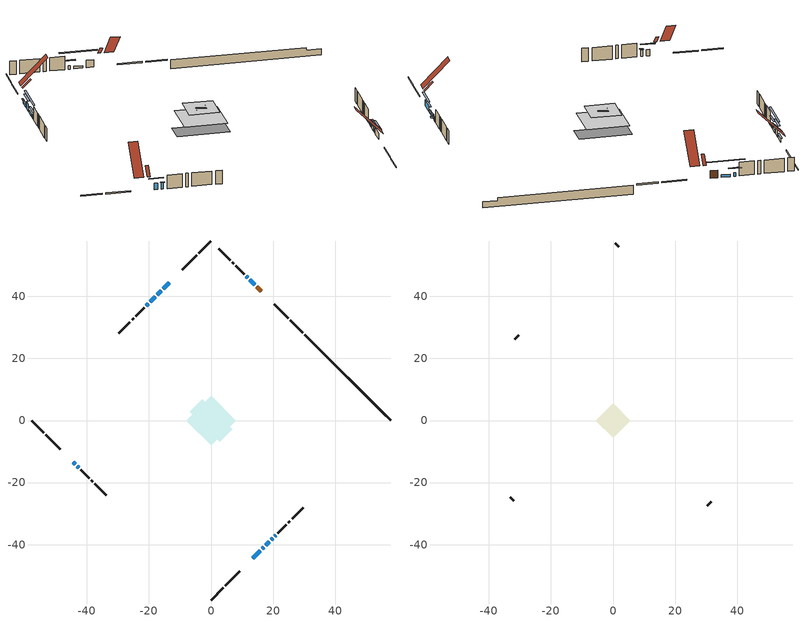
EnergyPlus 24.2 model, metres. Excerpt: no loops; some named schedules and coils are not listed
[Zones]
conditioned space
 floor adiabatic (AdiabaticFloorConstruction): -7.91,0 0,7.91 7.91,0 0,-7.91 z2.28
 floor foundation (Slab1 construction): -6.9,2.86 -2.86,6.9 6.9,-2.86 2.86,-6.9 z-1.3
 wall outside (RimJoist1 construction): 0,-57.84 3.98,-53.85 / -57.84,0 -53.85,-3.98 / 0,57.84 -3.98,53.85 / 29.59,28.24 25.61,32.23 z1.06:1.36
 wall outside (RimJoist2 construction): 4.64,-53.2 9.19,-48.64 / -53.2,-4.64 -48.64,-9.19 / -4.64,53.2 -9.19,48.64 / 24.95,32.89 20.4,37.44 z1.06:1.36
 wall outside (AdiabaticWallConstruction 1): 16.13,41.7 14.69,43.14 z1.06:3.09
 wall outside (AdiabaticWallConstruction): -13.46,44.38 -15.45,42.38 / 16.54,-41.3 16.94,-40.9 / 17.59,-40.24 18.81,-39.02 / 11.8,46.03 11.4,46.43 / -20.22,37.61 -20.89,36.95 z1.06:1.98; -16.11,41.73 -17.33,40.51 z1.06:3.07; 13.46,-44.38 15.88,-41.95 / -44.38,-13.46 -43.71,-14.12 / -43.06,-14.78 -42.66,-15.18 z1.06:2.79; 14.04,43.8 12.46,45.38 / -17.99,39.85 -19.57,38.27 z1.06:1.72; 19.47,-38.37 19.85,-37.99 z1.06:2.28; 20.5,-37.33 20.88,-36.95 z1.06:1.95
 wall outside (Wall1 construction): 21.54,-36.3 24.29,-33.55 / -42,-15.83 -39.25,-18.58 / -21.55,36.29 -24.3,33.54 / 10.75,47.09 8,49.84 z1.06:4.72
 wall outside (Wall2 construction): 24.95,-32.89 25.45,-32.39 / -38.59,-19.24 -38.1,-19.74 / -24.96,32.88 -25.45,32.38 / 7.34,50.5 6.84,50.99 z1.06:4.72
 wall outside (Wall3 construction): 26.1,-31.73 29.78,-28.05 / -37.44,-20.4 -33.76,-24.08 / -26.11,31.73 -29.79,28.05 / 6.18,51.65 2.5,55.33 z1.06:4.72
 wall foundation (FoundationWall1 construction): 30.25,27.59,-1.3 30.25,27.59,1.06 55.08,2.76,1.06 55.08,2.76,0.3 57.84,0,0.3 57.84,0,-1.3
 window (WindowConstruction): -13.46,44.38 -15.45,42.38 z1.06:1.97
 window (WindowConstruction 4): -16.11,41.73 -17.33,40.51 z1.06:3.07
 window (WindowConstruction 5): 13.46,-44.38 15.88,-41.95 z1.06:2.79
 window (WindowConstruction 6): 16.54,-41.29 16.94,-40.9 z1.06:1.97
 window (WindowConstruction 7): -44.38,-13.46 -43.71,-14.12 z1.06:2.79
 window (WindowConstruction 8): -43.06,-14.78 -42.66,-15.17 z1.06:2.79
 window (WindowConstruction 11): 14.04,43.8 12.46,45.38 z1.06:1.72
 window (WindowConstruction 12): -17.99,39.85 -19.57,38.27 z1.06:1.72
 window (WindowConstruction 1): 17.59,-40.24 18.81,-39.02 z1.06:1.97
 window (WindowConstruction 9): 19.47,-38.37 19.85,-37.99 z1.06:2.28
 window (WindowConstruction 10): 20.5,-37.33 20.88,-36.96 z1.06:1.95
 window (WindowConstruction 2): 11.8,46.04 11.41,46.43 z1.06:1.97
 window (WindowConstruction 3): -20.23,37.61 -20.89,36.95 z1.06:1.97
 door (Door): 16.13,41.7 14.69,43.14 z1.06:3.09
 ceiling adiabatic (AdiabaticFloorConstruction): 0,-7.91 7.91,0 0,7.91 -7.91,0 z2.28
 roof outside (Roof2 construction): 12.8,-45.03,4.72 11.25,-43.48,6.92 10.7,-44.03,6.92 12.25,-45.58,4.72; -45.03,-12.8,4.72 -43.48,-11.25,6.92 -44.03,-10.7,6.92 -45.58,-12.25,4.72; -12.8,45.03,4.72 -11.25,43.48,6.92 -10.7,44.03,6.92 -12.25,45.58,4.72; 16.79,41.05,4.72 15.23,39.49,6.92 15.78,38.94,6.92 17.34,40.5,4.72
attic - vented
 floor to conditioned space (Floor1 construction Reversed): -5.55,0 0,5.55 5.55,0 0,-5.55 z4.72
 floor to conditioned space (Floor2 construction Reversed): -1.93,0 0,1.93 1.93,0 0,-1.93 z4.72
 wall outside (Wall4 construction): 30.44,-27.4 31.63,-26.21 / -33.1,-24.73 -31.91,-25.92 / -30.45,27.39 -31.64,26.2 / 1.85,55.99 0.66,57.18 z1.06:4.72
 roof outside (Roof1 construction): 11.6,-46.24,4.72 6.65,-41.3,11.71 4.91,-43.04,11.71 9.85,-47.99,4.72; -46.24,-11.6,4.72 -41.3,-6.65,11.71 -43.04,-4.91,11.71 -47.99,-9.85,4.72; -11.6,46.24,4.72 -6.65,41.3,11.71 -4.91,43.04,11.71 -9.85,47.99,4.72; 17.99,39.84,4.72 13.05,34.9,11.71 14.8,33.15,11.71 19.74,38.09,4.72
shading: -15.59,42.24 -13.32,44.52 -13.61,44.81 -15.88,42.53 z2.18; -18.33,39.5 -15.1,42.73 -15.39,43.02 -18.63,39.79 z4.49; 16.89,-40.95 12.46,-45.38 12.75,-45.67 17.18,-41.24 z4.21; 17.94,-39.9 15.54,-42.3 15.83,-42.59 18.23,-40.19 z3.39; -42.71,-15.13 -45.38,-12.46 -45.67,-12.75 -43,-15.42 z4.21; -42.52,-15.32 -43.2,-14.64 -43.49,-14.93 -42.81,-15.61 z2.99; 9.73,48.11 16.77,41.07 17.06,41.36 10.02,48.4 z5.58; -22.3,35.54 -15.26,42.58 -15.55,42.87 -22.59,35.83 z5.58; 18.95,-38.88 17.45,-40.39 17.74,-40.68 19.25,-39.17 z2.18; 19.99,-37.85 19.33,-38.51 19.62,-38.8 20.28,-38.14 z2.48; 21.02,-36.81 20.36,-37.47 21.12,-38.23 21.78,-37.57 z2.15; 10.4,47.43 12.8,45.03 13.1,45.32 10.69,47.73 z3.39; -21.89,35.94 -19.22,38.61 -19.51,38.91 -22.18,36.23 z3.39
[Building]
Building 1: Terrain=Suburbs
[Site:Location]
Quebec Intl AP_QC: Latitude {deg}=46.8; Longitude {deg}=-71.38; Time Zone {hr}=-5; Elevation {m}=74; Keep Site Location Information=Yes
[Site:GroundTemperature:Shallow]
0.0108218, -2.24938, -2.43038, -1.3578, 2.94801, 7.23376, 10.9493, 13.303, 13.5029, 11.5886, 7.96783, 3.81355
[Site:WaterMainsTemperature]
Calculation Method=Schedule; Temperature Schedule=mains temperature schedule
[Material] Roughness=Rough; Thermal Absorptance=0.9
Name | Thickness {m} | Conductivity {W/m-K} | Density {kg/m3} | Specific Heat {J/kg-K} | Solar Absorptance | Visible Absorptance
asphalt or fiberglass shingles | 0.00635 | 0.162714 | 1121.4 | 1465.45 | 0.4 | 0.4
ceiling loosefill ins | 0.169333 | 0.0480833 | 16.02 | 1046.75 | 0.7 | 0.7
ceiling stud and cavity | 0.1397 | 0.0830756 | 65.682 | 1177.47 | 0.7 | 0.7
ceiling stud and cavity 1 | 0.1397 | 0.0911922 | 65.682 | 1177.47 | 0.7 | 0.7
concrete 4.0 in. | 0.1016 | 1.803125 | 2242.8 | 837.4 | 0.7 | 0.7
concrete 8.0 in. | 0.2032 | 1.803125 | 2242.8 | 837.4 | 0.7 | 0.7
door material | 0.04445 | 0.0451087 | 512.64 | 1214.23 | 0.7 | 0.7
exterior vertical ins | 0.0542606 | 0.029427 | 32.04 | 1214.23 | 0.7 | 0.7
floor covering | 0.0127 | 0.0433444 | 54.468 | 1339.84 | 0.6 | 0.6
floor rigid ins; wall rigid ins 1 | 0.512978 | 0.029427 | 32.04 | 1214.23 | 0.7 | 0.7
floor stud and cavity | 0.1397 | 1.75129 | 37.0049 | 1207.88 | 0.7 | 0.7
furniture material conditioned space 1 | 0.1524 | 0.115458 | 640.8 | 1214.23 | 0.6 | 0.6
gypsum board | 0.0127 | 0.160291 | 801 | 837.4 | 0.6 | 0.6
gypsum board 1 | 0.0127 | 0.160291 | 801 | 837.4 | 0.7 | 0.7
osb sheathing 0.5 in. | 0.0127 | 0.115458 | 512.64 | 1214.23 | 0.7 | 0.7
osb sheathing 0.75 in. | 0.01905 | 0.115458 | 512.64 | 1214.23 | 0.7 | 0.7
osb sheathing 2.0 in. | 0.0508 | 0.115458 | 512.64 | 1214.23 | 0.7 | 0.7
rim joist rigid ins; wall rigid ins | 0.051816 | 0.029427 | 32.04 | 1214.23 | 0.7 | 0.7
rim joist stud and cavity | 0.0508 | 0.0346513 | 125.044 | 1163.47 | 0.6 | 0.6
rim joist stud and cavity 1 | 0.0508 | 0.0348186 | 125.044 | 1163.47 | 0.6 | 0.6
roof rigid ins | 0.103632 | 0.029427 | 32.04 | 1214.23 | 0.7 | 0.7
roof stud and cavity | 0.2032 | 0.540676 | 78.34581 | 1123.46 | 0.7 | 0.7
wall stud and cavity | 0.1397 | 0.160606 | 139.0536 | 1170.24 | 0.7 | 0.7
wall stud and cavity 1 | 0.1397 | 0.194937 | 139.0536 | 1170.24 | 0.7 | 0.7
wall stud and cavity 2 | 0.1397 | 0.162248 | 139.0536 | 1170.24 | 0.7 | 0.7
wall stud and cavity 3 | 0.0889 | 6.1454 | 50.32683 | 1063.81 | 0.6 | 0.6
wall stud and cavity 4 | 0.0889 | 0.380278 | 52.3479 | 1209.89 | 0.7 | 0.7
wall stud and cavity 5 | 0.0889 | 0.391764 | 83.0341 | 1211.67 | 0.7 | 0.7
wood siding | 0.0254 | 0.102417 | 544.68 | 1172.36 | 0.4 | 0.4
wood siding 1 | 0.00254 | 0.102417 | 544.68 | 1172.36 | 0.4 | 0.4
wood siding 2; wood siding 3; wood siding 4 | 0.0254 | 0.102417 | 544.68 | 1172.36 | 0.7 | 0.7
[WindowMaterial:SimpleGlazingSystem]
Name | U-Factor {W/m2-K} | Solar Heat Gain Coefficient
WindowMaterial | 2.248488 | 0.37
WindowMaterial 1 | 2.26779 | 0.36
WindowMaterial 2 | 2.39782 | 0.33
WindowMaterial 3 | 2.20136 | 0.39
WindowMaterial 4 | 2.09575 | 0.41
WindowMaterial 5 | 2.14231 | 0.4
WindowMaterial 6 | 2.31776 | 0.35
WindowMaterial 7 | 6.73808 | 0.74
WindowMaterial 8 | 6.78351 | 0.73
WindowMaterial 9 | 2.41542 | 0.33
[Construction]
AdiabaticFloorConstruction: floor stud and cavity, floor rigid ins, osb sheathing 0.75 in., floor covering
AdiabaticWallConstruction: wood siding 3, wall rigid ins 1, wall stud and cavity 4, gypsum board
AdiabaticWallConstruction 1: wood siding 4, wall rigid ins 1, wall stud and cavity 4, gypsum board
Door: door material
Floor1 construction Reversed: gypsum board, ceiling stud and cavity, ceiling loosefill ins
Floor2 construction Reversed: gypsum board, ceiling stud and cavity 1, ceiling loosefill ins
FoundationWall1 construction: concrete 8.0 in., gypsum board 1
furniture construction conditioned space 1: furniture material conditioned space 1
PartitionWallConstruction: gypsum board, wall stud and cavity 5, gypsum board
RimJoist1 construction: wood siding 2, rim joist rigid ins, osb sheathing 2.0 in., rim joist stud and cavity
RimJoist2 construction: wood siding 2, rim joist rigid ins, osb sheathing 2.0 in., rim joist stud and cavity 1
Roof1 construction: asphalt or fiberglass shingles
Roof2 construction: asphalt or fiberglass shingles, roof rigid ins, osb sheathing 0.75 in., roof stud and cavity, gypsum board
Slab1 construction: concrete 4.0 in.
Wall1 construction: wood siding, wall rigid ins, osb sheathing 0.5 in., wall stud and cavity, gypsum board
Wall2 construction: wood siding, wall rigid ins, osb sheathing 0.5 in., wall stud and cavity 1, gypsum board
Wall3 construction: wood siding, wall rigid ins, osb sheathing 0.5 in., wall stud and cavity 2, gypsum board
Wall4 construction: wood siding 1, wall stud and cavity 3
WindowConstruction; WindowConstruction 3: WindowMaterial
WindowConstruction 1: WindowMaterial 1
WindowConstruction 10: WindowMaterial 8
WindowConstruction 11; WindowConstruction 12: WindowMaterial 9
WindowConstruction 2; WindowConstruction 6: WindowMaterial 2
WindowConstruction 4: WindowMaterial 3
WindowConstruction 5: WindowMaterial 4
WindowConstruction 7: WindowMaterial 5
WindowConstruction 8: WindowMaterial 6
WindowConstruction 9: WindowMaterial 7
[Zone] Multiplier=1; Part of Total Floor Area=Yes
Name | Volume {m3}
attic - vented | 67.7235
conditioned space | 506.2
[Space]
Name | Zone | Volume {m3}
attic - vented 1 | attic - vented | 67.7235
conditioned space 1 | conditioned space | 506.2
[ZoneInfiltration:EffectiveLeakageArea]
infil attic - vented 1: Zone or Space=attic - vented 1; Schedule=Always On Discrete; Effective Air Leakage Area {cm2}=2552.12; Stack Coefficient=0.00074049; Wind Coefficient=1.83857e-05
[ZoneMixing]
whole house fan mix: Zone or Space=attic - vented; Schedule=Always On Continuous; Design Flow Rate Calculation Method=Flow/Zone; Design Flow Rate {m3/s}=0; Source Zone or Space=conditioned space
[SurfaceProperty:ExposedFoundationPerimeter]
Slab1: Exposed Perimeter Calculation Method=TotalExposedPerimeter; Total Exposed Perimeter {m}=39.015
[InternalMass] Zone or ZoneList=conditioned space; Space or SpaceList=conditioned space 1
Name | Construction | Surface Area {m2}
furniture mass conditioned space 1 | furniture construction conditioned space 1 | 81.5202
partition wall mass | PartitionWallConstruction | 203.8
[Lights]
interior lighting: Zone or ZoneList or Space or SpaceList=conditioned space 1; Schedule=interior lighting schedule; Design Level Calculation Method=LightingLevel; Lighting Level {W}=343.2; Return Air Fraction=0; Fraction Radiant=0.6; Fraction Visible=0.2; Fraction Replaceable=1
[People]
occupants: Zone or ZoneList or Space or SpaceList=conditioned space 1; Number of People Schedule=occupants schedule; Number of People Calculation Method=People; Number of People=3; Fraction Radiant=0.314171; Sensible Heat Fraction=0.56303; Activity Level Schedule=occupants activity schedule; Carbon Dioxide Generation Rate {m3/s-W}=0; Enable ASHRAE 55 Comfort Warnings=No; Mean Radiant Temperature Calculation Type=EnclosureAveraged
[ElectricEquipment] Zone or ZoneList or Space or SpaceList=conditioned space 1; Design Level Calculation Method=EquipmentLevel
Name | Schedule | Design Level {W} | Fraction Latent | Fraction Radiant | Fraction Lost
clothes dryer | clothes dryer schedule | 140.772 | 0.015 | 0.081 | 0.85
clothes washer | clothes washer schedule | 32.1985 | 0.03 | 0.162 | 0.7
cooking range | cooking range schedule | 215.147 | 0.08 | 0.432 | 0.2
dishwasher | dishwasher schedule | 66.8632 | 0.3 | 0.18 | 0.4
fridge | fridge schedule | 72.9452 | 0 | 0.6 | 0
mech vent bath fan 0 | mech vent bath fan 0 schedule | 50.2 | 0 | 0 | 1
mech vent house fan | mech vent house fan schedule | 19.9167 | 0 | 0 | 0.5
mech vent house fan cfis | mech vent house fan cfis schedule | 0 | 0 | 0 | 0
mech vent range fan 0 | mech vent range fan 0 schedule | 57 | 0 | 0 | 1
misc plug loads | misc plug loads schedule | 494.7 | 0.045 | 0.513 | 0.1
whole house fan | Always On Discrete | 0 | 0 | 0 | 1
[OtherEquipment] Zone or ZoneList or Space or SpaceList=conditioned space 1; Design Level Calculation Method=EquipmentLevel
Name | Fuel Type | Schedule | Design Level {W} | Fraction Latent | Fraction Radiant | Fraction Lost
clothes dryer 1 | Electricity | clothes dryer schedule | 0 | 0.015 | 0.081 | 0.85
cooking range 1 | Electricity | cooking range schedule | 0 | 0.08 | 0.432 | 0.2
general water use latent | None | general water use schedule | 62.594 | 1 | 0 | 0
general water use sensible | None | general water use schedule | -61.6891 | 0 | 0.6 | 0
mech vent house fan latent load | None | Always On Discrete | 0 | 1 | 0 | 0
mech vent house fan sensible load | None | Always On Discrete | 0 | 0 | 0 | 0
water heater energy adjustment1 | Electricity | Always On Discrete | 0.01 | 0 | 0 | 1
[ZoneInfiltration:DesignFlowRate] Zone or ZoneList or Space or SpaceList=conditioned space 1; Schedule=Always On Discrete; Design Flow Rate Calculation Method=Flow/Zone; Design Flow Rate {m3/s}=0
infil flow; natural vent flow; whole house fan flow
[ZoneControl:Thermostat]
conditioned space Thermostat: Zone or ZoneList=conditioned space; Control Type Schedule=conditioned space Thermostat Schedule; Control 1=conditioned space temperature setpoint; Temperature Difference Between Cutout And Setpoint {deltaC}=0
[ThermostatSetpoint:DualSetpoint]
conditioned space temperature setpoint: Heating Setpoint Temperature Schedule=heating setpoint; Cooling Setpoint Temperature Schedule=cooling setpoint
[AirLoopHVAC:UnitarySystem]
unit heater unitary system: Control Type=Load; Controlling Zone or Thermostat Location=conditioned space; Dehumidification Control Type=None; Availability Schedule=Always On Discrete; Supply Fan=unit heater supply fan; Fan Placement=BlowThrough; Supply Air Fan Operating Mode Schedule=unit heater auto fan schedule; Heating Coil=unit heater htg coil; DX Heating Coil Sizing Ratio=1; Use DOAS DX Cooling Coil=No; Minimum Supply Air Temperature {C}=2; Latent Load Control=SensibleOnlyLoadControl; Cooling Supply Air Flow Rate Method=None; Heating Supply Air Flow Rate Method=SupplyAirFlowRate; Heating Supply Air Flow Rate {m3/s}=0.00141584; No Load Supply Air Flow Rate Method=SupplyAirFlowRate; No Load Supply Air Flow Rate {m3/s}=0; No Load Supply Air Flow Rate Control Set To Low Speed=Yes; Maximum Supply Air Temperature {C}=48.8889; Maximum Outdoor Dry-Bulb Temperature for Supplemental Heater Operation {C}=21; Ancillary On-Cycle Electric Power {W}=0; Ancillary Off-Cycle Electric Power {W}=0
[Zone equipment]
conditioned space: electric baseboard, unit heater unitary system
[Foundation:Kiva]
Foundation Kiva 1: Initial Indoor Air Temperature {C}=18; Wall Height Above Grade {m}=1.06; Wall Depth Below Slab {m}=0.2032; Custom Block Material Name 1=exterior vertical ins; Custom Block Depth 1 {m}=2.36001; Custom Block X Position 1 {m}=0.2159; Custom Block Z Position 1 {m}=0
[Foundation:Kiva:Settings]
Soil Conductivity {W/m-K}=0.849921; Soil Density {kg/m3}=1842.3; Soil Specific Heat {J/kg-K}=418.7; Ground Solar Absorptivity=0.9; Ground Thermal Absorptivity=0.9; Ground Surface Roughness {m}=0.03; Far-Field Width {m}=40; Deep-Ground Boundary Condition=ZeroFlux; Deep-Ground Depth {m}=40; Minimum Cell Dimension {m}=0.2; Maximum Cell Growth Coefficient=3; Simulation Timestep=Timestep
[Exterior:Lights]
exterior lighting: Schedule=exterior lighting schedule; Design Level {W}=75.6
[EnergyManagementSystem:Sensor] Output:Variable or Output:Meter Index Key=conditioned space
Name | Output:Variable or Output:Meter
conditioned_space_clg_unmet_s | Zone Cooling Setpoint Not Met Time
conditioned_space_htg_unmet_s | Zone Heating Setpoint Not Met Time
fridge_tin_s; tin_s; tin_s_1 | Zone Mean Air Temperature
tout_s | Zone Outdoor Air Drybulb Temperature
win_s | Zone Air Humidity Ratio
[Schedule:Constant]
Name | Hourly Value
Always On Continuous; mech vent house fan schedule; mech vent house fan cfis schedule; Always On Discrete | 1
occupants activity schedule | 117.228
fridge schedule; unit heater auto fan schedule | 0
[Schedule:Week:Daily]
interior lighting schedule Week Rule - Jan1-Jan27: interior lighting schedule day, interior lighting schedule day, interior lighting schedule day, interior lighting schedule day, interior lighting schedule day, interior lighting schedule day, interior lighting schedule day, interior lighting schedule default day, interior lighting schedule default day, interior lighting schedule default day, interior lighting schedule default day, interior lighting schedule default day
interior lighting schedule Week Rule - Jan28-Feb3: interior lighting schedule day, interior lighting schedule day, interior lighting schedule day, interior lighting schedule day, interior lighting schedule day 1, interior lighting schedule day 1, interior lighting schedule day 1, interior lighting schedule default day, interior lighting schedule default day, interior lighting schedule default day, interior lighting schedule default day, interior lighting schedule default day
interior lighting schedule Week Rule - Feb4-Feb24: interior lighting schedule day 1, interior lighting schedule day 1, interior lighting schedule day 1, interior lighting schedule day 1, interior lighting schedule day 1, interior lighting schedule day 1, interior lighting schedule day 1, interior lighting schedule default day, interior lighting schedule default day, interior lighting schedule default day, interior lighting schedule default day, interior lighting schedule default day
interior lighting schedule Week Rule - Feb25-Mar3: interior lighting schedule day 1, interior lighting schedule day 1, interior lighting schedule day 1, interior lighting schedule day 1, interior lighting schedule day 2, interior lighting schedule day 2, interior lighting schedule day 2, interior lighting schedule default day, interior lighting schedule default day, interior lighting schedule default day, interior lighting schedule default day, interior lighting schedule default day
interior lighting schedule Week Rule - Mar4-Mar31: interior lighting schedule day 2, interior lighting schedule day 2, interior lighting schedule day 2, interior lighting schedule day 2, interior lighting schedule day 2, interior lighting schedule day 2, interior lighting schedule day 2, interior lighting schedule default day, interior lighting schedule default day, interior lighting schedule default day, interior lighting schedule default day, interior lighting schedule default day
interior lighting schedule Week Rule - Apr1-Apr28: interior lighting schedule day 3, interior lighting schedule day 3, interior lighting schedule day 3, interior lighting schedule day 3, interior lighting schedule day 3, interior lighting schedule day 3, interior lighting schedule day 3, interior lighting schedule default day, interior lighting schedule default day, interior lighting schedule default day, interior lighting schedule default day, interior lighting schedule default day
interior lighting schedule Week Rule - Apr29-May5: interior lighting schedule day 3, interior lighting schedule day 3, interior lighting schedule day 4, interior lighting schedule day 4, interior lighting schedule day 4, interior lighting schedule day 4, interior lighting schedule day 4, interior lighting schedule default day, interior lighting schedule default day, interior lighting schedule default day, interior lighting schedule default day, interior lighting schedule default day
interior lighting schedule Week Rule - May6-May26: interior lighting schedule day 4, interior lighting schedule day 4, interior lighting schedule day 4, interior lighting schedule day 4, interior lighting schedule day 4, interior lighting schedule day 4, interior lighting schedule day 4, interior lighting schedule default day, interior lighting schedule default day, interior lighting schedule default day, interior lighting schedule default day, interior lighting schedule default day
interior lighting schedule Week Rule - May27-Jun2: interior lighting schedule day 4, interior lighting schedule day 4, interior lighting schedule day 4, interior lighting schedule day 4, interior lighting schedule day 4, interior lighting schedule day 5, interior lighting schedule day 5, interior lighting schedule default day, interior lighting schedule default day, interior lighting schedule default day, interior lighting schedule default day, interior lighting schedule default day
interior lighting schedule Week Rule - Jun3-Jun30: interior lighting schedule day 5, interior lighting schedule day 5, interior lighting schedule day 5, interior lighting schedule day 5, interior lighting schedule day 5, interior lighting schedule day 5, interior lighting schedule day 5, interior lighting schedule default day, interior lighting schedule default day, interior lighting schedule default day, interior lighting schedule default day, interior lighting schedule default day
interior lighting schedule Week Rule - Jul1-Jul28: interior lighting schedule day 6, interior lighting schedule day 6, interior lighting schedule day 6, interior lighting schedule day 6, interior lighting schedule day 6, interior lighting schedule day 6, interior lighting schedule day 6, interior lighting schedule default day, interior lighting schedule default day, interior lighting schedule default day, interior lighting schedule default day, interior lighting schedule default day
interior lighting schedule Week Rule - Jul29-Aug4: interior lighting schedule day 6, interior lighting schedule day 6, interior lighting schedule day 6, interior lighting schedule day 7, interior lighting schedule day 7, interior lighting schedule day 7, interior lighting schedule day 7, interior lighting schedule default day, interior lighting schedule default day, interior lighting schedule default day, interior lighting schedule default day, interior lighting schedule default day
interior lighting schedule Week Rule - Aug5-Aug25: interior lighting schedule day 7, interior lighting schedule day 7, interior lighting schedule day 7, interior lighting schedule day 7, interior lighting schedule day 7, interior lighting schedule day 7, interior lighting schedule day 7, interior lighting schedule default day, interior lighting schedule default day, interior lighting schedule default day, interior lighting schedule default day, interior lighting schedule default day
interior lighting schedule Week Rule - Aug26-Sep1: interior lighting schedule day 7, interior lighting schedule day 7, interior lighting schedule day 7, interior lighting schedule day 7, interior lighting schedule day 7, interior lighting schedule day 7, interior lighting schedule day 8, interior lighting schedule default day, interior lighting schedule default day, interior lighting schedule default day, interior lighting schedule default day, interior lighting schedule default day
interior lighting schedule Week Rule - Sep2-Sep29: interior lighting schedule day 8, interior lighting schedule day 8, interior lighting schedule day 8, interior lighting schedule day 8, interior lighting schedule day 8, interior lighting schedule day 8, interior lighting schedule day 8, interior lighting schedule default day, interior lighting schedule default day, interior lighting schedule default day, interior lighting schedule default day, interior lighting schedule default day
interior lighting schedule Week Rule - Sep30-Oct6: interior lighting schedule day 8, interior lighting schedule day 9, interior lighting schedule day 9, interior lighting schedule day 9, interior lighting schedule day 9, interior lighting schedule day 9, interior lighting schedule day 9, interior lighting schedule default day, interior lighting schedule default day, interior lighting schedule default day, interior lighting schedule default day, interior lighting schedule default day
interior lighting schedule Week Rule - Oct7-Oct27: interior lighting schedule day 9, interior lighting schedule day 9, interior lighting schedule day 9, interior lighting schedule day 9, interior lighting schedule day 9, interior lighting schedule day 9, interior lighting schedule day 9, interior lighting schedule default day, interior lighting schedule default day, interior lighting schedule default day, interior lighting schedule default day, interior lighting schedule default day
interior lighting schedule Week Rule - Oct28-Nov3: interior lighting schedule day 9, interior lighting schedule day 9, interior lighting schedule day 9, interior lighting schedule day 9, interior lighting schedule day 10, interior lighting schedule day 10, interior lighting schedule day 10, interior lighting schedule default day, interior lighting schedule default day, interior lighting schedule default day, interior lighting schedule default day, interior lighting schedule default day
interior lighting schedule Week Rule - Nov4-Nov24: interior lighting schedule day 10, interior lighting schedule day 10, interior lighting schedule day 10, interior lighting schedule day 10, interior lighting schedule day 10, interior lighting schedule day 10, interior lighting schedule day 10, interior lighting schedule default day, interior lighting schedule default day, interior lighting schedule default day, interior lighting schedule default day, interior lighting schedule default day
interior lighting schedule Week Rule - Nov25-Dec1: interior lighting schedule day 10, interior lighting schedule day 10, interior lighting schedule day 10, interior lighting schedule day 10, interior lighting schedule day 10, interior lighting schedule day 10, interior lighting schedule day 11, interior lighting schedule default day, interior lighting schedule default day, interior lighting schedule default day, interior lighting schedule default day, interior lighting schedule default day
interior lighting schedule Week Rule - Dec2-Dec31: interior lighting schedule day 11, interior lighting schedule day 11, interior lighting schedule day 11, interior lighting schedule day 11, interior lighting schedule day 11, interior lighting schedule day 11, interior lighting schedule day 11, interior lighting schedule default day, interior lighting schedule default day, interior lighting schedule default day, interior lighting schedule default day, interior lighting schedule default day
occupants schedule Week Rule - Jan1-Dec31: occupants schedule day, occupants schedule day, occupants schedule day, occupants schedule day, occupants schedule day, occupants schedule day, occupants schedule day, occupants schedule default day, occupants schedule default day, occupants schedule default day, occupants schedule default day, occupants schedule default day
clothes dryer schedule Week Rule - Jan1-Dec31: clothes dryer schedule day, clothes dryer schedule day, clothes dryer schedule day, clothes dryer schedule day, clothes dryer schedule day, clothes dryer schedule day, clothes dryer schedule day, clothes dryer schedule default day, clothes dryer schedule default day, clothes dryer schedule default day, clothes dryer schedule default day, clothes dryer schedule default day
clothes washer schedule Week Rule - Jan1-Dec31: clothes washer schedule day, clothes washer schedule day, clothes washer schedule day, clothes washer schedule day, clothes washer schedule day, clothes washer schedule day, clothes washer schedule day, clothes washer schedule default day, clothes washer schedule default day, clothes washer schedule default day, clothes washer schedule default day, clothes washer schedule default day
cooking range schedule Week Rule - Jan1-Dec31: cooking range schedule day, cooking range schedule day, cooking range schedule day, cooking range schedule day, cooking range schedule day, cooking range schedule day, cooking range schedule day, cooking range schedule default day, cooking range schedule default day, cooking range schedule default day, cooking range schedule default day, cooking range schedule default day
dishwasher schedule Week Rule - Jan1-Dec31: dishwasher schedule day, dishwasher schedule day, dishwasher schedule day, dishwasher schedule day, dishwasher schedule day, dishwasher schedule day, dishwasher schedule day, dishwasher schedule default day, dishwasher schedule default day, dishwasher schedule default day, dishwasher schedule default day, dishwasher schedule default day
mech vent bath fan 0 schedule Week Rule - Jan1-Dec31: mech vent bath fan 0 schedule day, mech vent bath fan 0 schedule day, mech vent bath fan 0 schedule day, mech vent bath fan 0 schedule day, mech vent bath fan 0 schedule day, mech vent bath fan 0 schedule day, mech vent bath fan 0 schedule day, mech vent bath fan 0 schedule default day, mech vent bath fan 0 schedule default day, mech vent bath fan 0 schedule default day, mech vent bath fan 0 schedule default day, mech vent bath fan 0 schedule default day
mech vent range fan 0 schedule Week Rule - Jan1-Dec31: mech vent range fan 0 schedule day, mech vent range fan 0 schedule day, mech vent range fan 0 schedule day, mech vent range fan 0 schedule day, mech vent range fan 0 schedule day, mech vent range fan 0 schedule day, mech vent range fan 0 schedule day, mech vent range fan 0 schedule default day, mech vent range fan 0 schedule default day, mech vent range fan 0 schedule default day, mech vent range fan 0 schedule default day, mech vent range fan 0 schedule default day
misc plug loads schedule Week Rule - Jan1-Dec31: misc plug loads schedule day, misc plug loads schedule day, misc plug loads schedule day, misc plug loads schedule day, misc plug loads schedule day, misc plug loads schedule day, misc plug loads schedule day, misc plug loads schedule default day, misc plug loads schedule default day, misc plug loads schedule default day, misc plug loads schedule default day, misc plug loads schedule default day
general water use schedule Week Rule - Jan1-Dec31: general water use schedule day, general water use schedule day, general water use schedule day, general water use schedule day, general water use schedule day, general water use schedule day, general water use schedule day, general water use schedule default day, general water use schedule default day, general water use schedule default day, general water use schedule default day, general water use schedule default day
exterior lighting schedule Week Rule - Jan1-Jan27: exterior lighting schedule day, exterior lighting schedule day, exterior lighting schedule day, exterior lighting schedule day, exterior lighting schedule day, exterior lighting schedule day, exterior lighting schedule day, exterior lighting schedule default day, exterior lighting schedule default day, exterior lighting schedule default day, exterior lighting schedule default day, exterior lighting schedule default day
exterior lighting schedule Week Rule - Jan28-Feb3: exterior lighting schedule day, exterior lighting schedule day, exterior lighting schedule day, exterior lighting schedule day, exterior lighting schedule day 1, exterior lighting schedule day 1, exterior lighting schedule day 1, exterior lighting schedule default day, exterior lighting schedule default day, exterior lighting schedule default day, exterior lighting schedule default day, exterior lighting schedule default day
exterior lighting schedule Week Rule - Feb4-Feb24: exterior lighting schedule day 1, exterior lighting schedule day 1, exterior lighting schedule day 1, exterior lighting schedule day 1, exterior lighting schedule day 1, exterior lighting schedule day 1, exterior lighting schedule day 1, exterior lighting schedule default day, exterior lighting schedule default day, exterior lighting schedule default day, exterior lighting schedule default day, exterior lighting schedule default day
exterior lighting schedule Week Rule - Feb25-Mar3: exterior lighting schedule day 1, exterior lighting schedule day 1, exterior lighting schedule day 1, exterior lighting schedule day 1, exterior lighting schedule day 2, exterior lighting schedule day 2, exterior lighting schedule day 2, exterior lighting schedule default day, exterior lighting schedule default day, exterior lighting schedule default day, exterior lighting schedule default day, exterior lighting schedule default day
exterior lighting schedule Week Rule - Mar4-Mar31: exterior lighting schedule day 2, exterior lighting schedule day 2, exterior lighting schedule day 2, exterior lighting schedule day 2, exterior lighting schedule day 2, exterior lighting schedule day 2, exterior lighting schedule day 2, exterior lighting schedule default day, exterior lighting schedule default day, exterior lighting schedule default day, exterior lighting schedule default day, exterior lighting schedule default day
exterior lighting schedule Week Rule - Apr1-Apr28: exterior lighting schedule day 3, exterior lighting schedule day 3, exterior lighting schedule day 3, exterior lighting schedule day 3, exterior lighting schedule day 3, exterior lighting schedule day 3, exterior lighting schedule day 3, exterior lighting schedule default day, exterior lighting schedule default day, exterior lighting schedule default day, exterior lighting schedule default day, exterior lighting schedule default day
exterior lighting schedule Week Rule - Apr29-May5: exterior lighting schedule day 3, exterior lighting schedule day 3, exterior lighting schedule day 4, exterior lighting schedule day 4, exterior lighting schedule day 4, exterior lighting schedule day 4, exterior lighting schedule day 4, exterior lighting schedule default day, exterior lighting schedule default day, exterior lighting schedule default day, exterior lighting schedule default day, exterior lighting schedule default day
[Schedule:Year]
interior lighting schedule: interior lighting schedule Week Rule - Jan1-Jan27, 1, 1, 1, 27, interior lighting schedule Week Rule - Jan28-Feb3, 1, 28, 2, 3, interior lighting schedule Week Rule - Feb4-Feb24, 2, 4, 2, 24, interior lighting schedule Week Rule - Feb25-Mar3, 2, 25, 3, 3, interior lighting schedule Week Rule - Mar4-Mar31, 3, 4, 3, 31, interior lighting schedule Week Rule - Apr1-Apr28, 4, 1, 4, 28, interior lighting schedule Week Rule - Apr29-May5, 4, 29, 5, 5, interior lighting schedule Week Rule - May6-May26, 5, 6, 5, 26, interior lighting schedule Week Rule - May27-Jun2, 5, 27, 6, 2, interior lighting schedule Week Rule - Jun3-Jun30, 6, 3, 6, 30, interior lighting schedule Week Rule - Jul1-Jul28, 7, 1, 7, 28, interior lighting schedule Week Rule - Jul29-Aug4, 7, 29, 8, 4, interior lighting schedule Week Rule - Aug5-Aug25, 8, 5, 8, 25, interior lighting schedule Week Rule - Aug26-Sep1, 8, 26, 9, 1, interior lighting schedule Week Rule - Sep2-Sep29, 9, 2, 9, 29, interior lighting schedule Week Rule - Sep30-Oct6, 9, 30, 10, 6, interior lighting schedule Week Rule - Oct7-Oct27, 10, 7, 10, 27, interior lighting schedule Week Rule - Oct28-Nov3, 10, 28, 11, 3, interior lighting schedule Week Rule - Nov4-Nov24, 11, 4, 11, 24, interior lighting schedule Week Rule - Nov25-Dec1, 11, 25, 12, 1, interior lighting schedule Week Rule - Dec2-Dec31, 12, 2, 12, 31
occupants schedule: occupants schedule Week Rule - Jan1-Dec31, 1, 1, 12, 31
clothes dryer schedule: clothes dryer schedule Week Rule - Jan1-Dec31, 1, 1, 12, 31
clothes washer schedule: clothes washer schedule Week Rule - Jan1-Dec31, 1, 1, 12, 31
cooking range schedule: cooking range schedule Week Rule - Jan1-Dec31, 1, 1, 12, 31
dishwasher schedule: dishwasher schedule Week Rule - Jan1-Dec31, 1, 1, 12, 31
mech vent bath fan 0 schedule: mech vent bath fan 0 schedule Week Rule - Jan1-Dec31, 1, 1, 12, 31
mech vent range fan 0 schedule: mech vent range fan 0 schedule Week Rule - Jan1-Dec31, 1, 1, 12, 31
misc plug loads schedule: misc plug loads schedule Week Rule - Jan1-Dec31, 1, 1, 12, 31
general water use schedule: general water use schedule Week Rule - Jan1-Dec31, 1, 1, 12, 31
exterior lighting schedule: exterior lighting schedule Week Rule - Jan1-Jan27, 1, 1, 1, 27, exterior lighting schedule Week Rule - Jan28-Feb3, 1, 28, 2, 3, exterior lighting schedule Week Rule - Feb4-Feb24, 2, 4, 2, 24, exterior lighting schedule Week Rule - Feb25-Mar3, 2, 25, 3, 3, exterior lighting schedule Week Rule - Mar4-Mar31, 3, 4, 3, 31, exterior lighting schedule Week Rule - Apr1-Apr28, 4, 1, 4, 28, exterior lighting schedule Week Rule - Apr29-May5, 4, 29, 5, 5, exterior lighting schedule Week Rule - May6-May26, 5, 6, 5, 26, exterior lighting schedule Week Rule - May27-Jun2, 5, 27, 6, 2, exterior lighting schedule Week Rule - Jun3-Jun30, 6, 3, 6, 30, exterior lighting schedule Week Rule - Jul1-Jul28, 7, 1, 7, 28, exterior lighting schedule Week Rule - Jul29-Aug4, 7, 29, 8, 4, exterior lighting schedule Week Rule - Aug5-Aug25, 8, 5, 8, 25, exterior lighting schedule Week Rule - Aug26-Sep1, 8, 26, 9, 1, exterior lighting schedule Week Rule - Sep2-Sep29, 9, 2, 9, 29, exterior lighting schedule Week Rule - Sep30-Oct6, 9, 30, 10, 6, exterior lighting schedule Week Rule - Oct7-Oct27, 10, 7, 10, 27, exterior lighting schedule Week Rule - Oct28-Nov3, 10, 28, 11, 3, exterior lighting schedule Week Rule - Nov4-Nov24, 11, 4, 11, 24, exterior lighting schedule Week Rule - Nov25-Dec1, 11, 25, 12, 1, exterior lighting schedule Week Rule - Dec2-Dec31, 12, 2, 12, 31
[Schedule:Compact]
conditioned space Thermostat Schedule: Through: 12/31, For: AllDays, Until: 24:00, 4
mains temperature schedule: Through: 01/01, For: AllDays, Until: 24:00, 5.175, Through: 01/02, For: AllDays, Until: 24:00, 5.10167, Through: 01/03, For: AllDays, Until: 24:00, 5.02889, Through: 01/04, For: AllDays, Until: 24:00, 4.95778, Through: 01/05, For: AllDays, Until: 24:00, 4.88778, Through: 01/06, For: AllDays, Until: 24:00, 4.81833, Through: 01/07, For: AllDays, Until: 24:00, 4.75056, Through: 01/08, For: AllDays, Until: 24:00, 4.68389, Through: 01/09, For: AllDays, Until: 24:00, 4.61833, Through: 01/10, For: AllDays, Until: 24:00, 4.55389, Through: 01/11, For: AllDays, Until: 24:00, 4.49056, Through: 01/12, For: AllDays, Until: 24:00, 4.42889, Through: 01/13, For: AllDays, Until: 24:00, 4.36778, Through: 01/14, For: AllDays, Until: 24:00, 4.30889, Through: 01/15, For: AllDays, Until: 24:00, 4.25056, Through: 01/16, For: AllDays, Until: 24:00, 4.19389, Through: 01/17, For: AllDays, Until: 24:00, 4.13833, Through: 01/18, For: AllDays, Until: 24:00, 4.08444, Through: 01/19, For: AllDays, Until: 24:00, 4.03167, Through: 01/20, For: AllDays, Until: 24:00, 3.98056, Through: 01/21, For: AllDays, Until: 24:00, 3.93056, Through: 01/22, For: AllDays, Until: 24:00, 3.88222, Through: 01/23, For: AllDays, Until: 24:00, 3.835, Through: 01/24, For: AllDays, Until: 24:00, 3.78944, Through: 01/25, For: AllDays, Until: 24:00, 3.74556, Through: 01/26, For: AllDays, Until: 24:00, 3.70278, Through: 01/27, For: AllDays, Until: 24:00, 3.66167, Through: 01/28, For: AllDays, Until: 24:00, 3.62167, Through: 01/29, For: AllDays, Until: 24:00, 3.58389, Through: 01/30, For: AllDays, Until: 24:00, 3.54722, Through: 01/31, For: AllDays, Until: 24:00, 3.51167, Through: 02/01, For: AllDays, Until: 24:00, 3.47833, Through: 02/02, For: AllDays, Until: 24:00, 3.44611, Through: 02/03, For: AllDays, Until: 24:00, 3.41556, Through: 02/04, For: AllDays, Until: 24:00, 3.38667, Through: 02/05, For: AllDays, Until: 24:00, 3.35944, Through: 02/06, For: AllDays, Until: 24:00, 3.33389, Through: 02/07, For: AllDays, Until: 24:00, 3.30944, Through: 02/08, For: AllDays, Until: 24:00, 3.28667, Through: 02/09, For: AllDays, Until: 24:00, 3.26611, Through: 02/10, For: AllDays, Until: 24:00, 3.24667, Through: 02/11, For: AllDays, Until: 24:00, 3.22889, Through: 02/12, For: AllDays, Until: 24:00, 3.21278, Through: 02/13, For: AllDays, Until: 24:00, 3.19833, Through: 02/14, For: AllDays, Until: 24:00, 3.18556, Through: 02/15, For: AllDays, Until: 24:00, 3.17389, Through: 02/16, For: AllDays, Until: 24:00, 3.16444, Through: 02/17, For: AllDays, Until: 24:00, 3.15667, Through: 02/18, For: AllDays, Until: 24:00, 3.15056, Through: 02/19, For: AllDays, Until: 24:00, 3.14556, Through: 02/20, For: AllDays, Until: 24:00, 3.14278, Through: 02/21, For: AllDays, Until: 24:00, 3.14111, Through: 02/22, For: AllDays, Until: 24:00, 3.14167, Through: 02/23, For: AllDays, Until: 24:00, 3.14333, Through: 02/24, For: AllDays, Until: 24:00, 3.14722, Through: 02/25, For: AllDays, Until: 24:00, 3.15222, Through: 02/26, For: AllDays, Until: 24:00, 3.15944, Through: 02/27, For: AllDays, Until: 24:00, 3.16778, Through: 02/28, For: AllDays, Until: 24:00, 3.17778, Through: 03/01, For: AllDays, Until: 24:00, 3.18944, Through: 03/02, For: AllDays, Until: 24:00, 3.20333, Through: 03/03, For: AllDays, Until: 24:00, 3.21833, Through: 03/04, For: AllDays, Until: 24:00, 3.235, Through: 03/05, For: AllDays, Until: 24:00, 3.25333, Through: 03/06, For: AllDays, Until: 24:00, 3.27333, Through: 03/07, For: AllDays, Until: 24:00, 3.29444, Through: 03/08, For: AllDays, Until: 24:00, 3.31778, Through: 03/09, For: AllDays, Until: 24:00, 3.34222, Through: 03/10, For: AllDays, Until: 24:00, 3.36889, Through: 03/11, For: AllDays, Until: 24:00, 3.39667, Through: 03/12, For: AllDays, Until: 24:00, 3.42611, Through: 03/13, For: AllDays, Until: 24:00, 3.45722, Through: 03/14, For: AllDays, Until: 24:00, 3.49, Through: 03/15, For: AllDays, Until: 24:00, 3.52389, Through: 03/16, For: AllDays, Until: 24:00, 3.55944, Through: 03/17, For: AllDays, Until: 24:00, 3.59667, Through: 03/18, For: AllDays, Until: 24:00, 3.63556, Through: 03/19, For: AllDays, Until: 24:00, 3.67556, Through: 03/20, For: AllDays, Until: 24:00, 3.71722, Through: 03/21, For: AllDays, Until: 24:00, 3.76056, Through: 03/22, For: AllDays, Until: 24:00, 3.80556, Through: 03/23, For: AllDays, Until: 24:00, 3.85111, Through: 03/24, For: AllDays, Until: 24:00, 3.89889, Through: 03/25, For: AllDays, Until: 24:00, 3.94778, Through: 03/26, For: AllDays, Until: 24:00, 3.99833, Through: 03/27, For: AllDays, Until: 24:00, 4.05, Through: 03/28, For: AllDays, Until: 24:00, 4.10333, Through: 03/29, For: AllDays, Until: 24:00, 4.15778, Through: 03/30, For: AllDays, Until: 24:00, 4.21333, Through: 03/31, For: AllDays, Until: 24:00, 4.27056, Through: 04/01, For: AllDays, Until: 24:00, 4.32944, Through: 04/02, For: AllDays, Until: 24:00, 4.38889, Through: 04/03, For: AllDays, Until: 24:00, 4.45, Through: 04/04, For: AllDays, Until: 24:00, 4.51222, Through: 04/05, For: AllDays, Until: 24:00, 4.57611, Through: 04/06, For: AllDays, Until: 24:00, 4.64056, Through: 04/07, For: AllDays, Until: 24:00, 4.70667, Through: 04/08, For: AllDays, Until: 24:00, 4.77389, Through: 04/09, For: AllDays, Until: 24:00, 4.84222, Through: 04/10, For: AllDays, Until: 24:00, 4.91167, Through: 04/11, For: AllDays, Until: 24:00, 4.98278, Through: 04/12, For: AllDays, Until: 24:00, 5.05444, Through: 04/13, For: AllDays, Until: 24:00, 5.12722, Through: 04/14, For: AllDays, Until: 24:00, 5.20111, Through: 04/15, For: AllDays, Until: 24:00, 5.27611, Through: 04/16, For: AllDays, Until: 24:00, 5.35167, Through: 04/17, For: AllDays, Until: 24:00, 5.42889, Through: 04/18, For: AllDays, Until: 24:00, 5.50667, Through: 04/19, For: AllDays, Until: 24:00, 5.58556, Through: 04/20, For: AllDays, Until: 24:00, 5.665, Through: 04/21, For: AllDays, Until: 24:00, 5.74611, Through: 04/22, For: AllDays, Until: 24:00, 5.82722, Through: 04/23, For: AllDays, Until: 24:00, 5.91, Through: 04/24, For: AllDays, Until: 24:00, 5.99278, Through: 04/25, For: AllDays, Until: 24:00, 6.07722, Through: 04/26, For: AllDays, Until: 24:00, 6.16167, Through: 04/27, For: AllDays, Until: 24:00, 6.24722, Through: 04/28, For: AllDays, Until: 24:00, 6.33389, Through: 04/29, For: AllDays, Until: 24:00, 6.42056, Through: 04/30, For: AllDays, Until: 24:00, 6.50833, Through: 05/01, For: AllDays, Until: 24:00, 6.59667, Through: 05/02, For: AllDays, Until: 24:00, 6.68556, Through: 05/03, For: AllDays, Until: 24:00, 6.775, Through: 05/04, For: AllDays, Until: 24:00, 6.86556, Through: 05/05, For: AllDays, Until: 24:00, 6.95611, Through: 05/06, For: AllDays, Until: 24:00, 7.04722, Through: 05/07, For: AllDays, Until: 24:00, 7.13889, Through: 05/08, For: AllDays, Until: 24:00, 7.23111, Through: 05/09, For: AllDays, Until: 24:00, 7.32333, Through: 05/10, For: AllDays, Until: 24:00, 7.41667, Through: 05/11, For: AllDays, Until: 24:00, 7.51, Through: 05/12, For: AllDays, Until: 24:00, 7.60389, Through: 05/13, For: AllDays, Until: 24:00, 7.69778, Through: 05/14, For: AllDays, Until: 24:00, 7.79222, Through: 05/15, For: AllDays, Until: 24:00, 7.88667, Through: 05/16, For: AllDays, Until: 24:00, 7.98167, Through: 05/17, For: AllDays, Until: 24:00, 8.07667, Through: 05/18, For: AllDays, Until: 24:00, 8.17167, Through: 05/19, For: AllDays, Until: 24:00, 8.26722, Through: 05/20, For: AllDays, Until: 24:00, 8.36278, Through: 05/21, For: AllDays, Until: 24:00, 8.45833, Through: 05/22, For: AllDays, Until: 24:00, 8.55444, Through: 05/23, For: AllDays, Until: 24:00, 8.65, Through: 05/24, For: AllDays, Until: 24:00, 8.74611, Through: 05/25, For: AllDays, Until: 24:00, 8.84167, Through: 05/26, For: AllDays, Until: 24:00, 8.93722, Through: 05/27, For: AllDays, Until: 24:00, 9.03333, Through: 05/28, For: AllDays, Until: 24:00, 9.12889, Through: 05/29, For: AllDays, Until: 24:00, 9.22389, Through: 05/30, For: AllDays, Until: 24:00, 9.31944, Through: 05/31, For: AllDays, Until: 24:00, 9.41444, Through: 06/01, For: AllDays, Until: 24:00, 9.50944, Through: 06/02, For: AllDays, Until: 24:00, 9.60389, Through: 06/03, For: AllDays, Until: 24:00, 9.69833, Through: 06/04, For: AllDays, Until: 24:00, 9.79278, Through: 06/05, For: AllDays, Until: 24:00, 9.88667, Through: 06/06, For: AllDays, Until: 24:00, 9.98, Through: 06/07, For: AllDays, Until: 24:00, 10.0728, Through: 06/08, For: AllDays, Until: 24:00, 10.1656, Through: 06/09, For: AllDays, Until: 24:00, 10.2578, Through: 06/10, For: AllDays, Until: 24:00, 10.3494, Through: 06/11, For: AllDays, Until: 24:00, 10.4411, Through: 06/12, For: AllDays, Until: 24:00, 10.5317, Through: 06/13, For: AllDays, Until: 24:00, 10.6222, Through: 06/14, For: AllDays, Until: 24:00, 10.7117, Through: 06/15, For: AllDays, Until: 24:00, 10.8006, Through: 06/16, For: AllDays, Until: 24:00, 10.8889, Through: 06/17, For: AllDays, Until: 24:00, 10.9772, Through: 06/18, For: AllDays, Until: 24:00, 11.0639, Through: 06/19, For: AllDays, Until: 24:00, 11.1506, Through: 06/20, For: AllDays, Until: 24:00, 11.2361, Through: 06/21, For: AllDays, Until: 24:00, 11.3211, Through: 06/22, For: AllDays, Until: 24:00, 11.4056, Through: 06/23, For: AllDays, Until: 24:00, 11.4889, Through: 06/24, For: AllDays, Until: 24:00, 11.5711, Through: 06/25, For: AllDays, Until: 24:00, 11.6533, Through: 06/26, For: AllDays, Until: 24:00, 11.7339, Through: 06/27, For: AllDays, Until: 24:00, 11.8139, Through: 06/28, For: AllDays, Until: 24:00, 11.8928, Through: 06/29, For: AllDays, Until: 24:00, 11.9711, Through: 06/30, For: AllDays, Until: 24:00, 12.0483, Through: 07/01, For: AllDays, Until: 24:00, 12.1244, Through: 07/02, For: AllDays, Until: 24:00, 12.1994, Through: 07/03, For: AllDays, Until: 24:00, 12.2733, Through: 07/04, For: AllDays, Until: 24:00, 12.3467, Through: 07/05, For: AllDays, Until: 24:00, 12.4183, Through: 07/06, For: AllDays, Until: 24:00, 12.4894, Through: 07/07, For: AllDays, Until: 24:00, 12.5589, Through: 07/08, For: AllDays, Until: 24:00, 12.6278, Through: 07/09, For: AllDays, Until: 24:00, 12.695, Through: 07/10, For: AllDays, Until: 24:00, 12.7617, Through: 07/11, For: AllDays, Until: 24:00, 12.8267, Through: 07/12, For: AllDays, Until: 24:00, 12.8906, Through: 07/13, For: AllDays, Until: 24:00, 12.9528, Through: 07/14, For: AllDays, Until: 24:00, 13.0144, Through: 07/15, For: AllDays, Until: 24:00, 13.0744, Through: 07/16, For: AllDays, Until: 24:00, 13.1333, Through: 07/17, For: AllDays, Until: 24:00, 13.1906, Through: 07/18, For: AllDays, Until: 24:00, 13.2467, Through: 07/19, For: AllDays, Until: 24:00, 13.3017, Through: 07/20, For: AllDays, Until: 24:00, 13.355, Through: 07/21, For: AllDays, Until: 24:00, 13.4072, Through: 07/22, For: AllDays, Until: 24:00, 13.4578, Through: 07/23, For: AllDays, Until: 24:00, 13.5067, Through: 07/24, For: AllDays, Until: 24:00, 13.5544, Through: 07/25, For: AllDays, Until: 24:00, 13.6011, Through: 07/26, For: AllDays, Until: 24:00, 13.6461, Through: 07/27, For: AllDays, Until: 24:00, 13.6894, Through: 07/28, For: AllDays, Until: 24:00, 13.7317, Through: 07/29, For: AllDays, Until: 24:00, 13.7722, Through: 07/30, For: AllDays, Until: 24:00, 13.8111, Through: 07/31, For: AllDays, Until: 24:00, 13.8489, Through: 08/01, For: AllDays, Until: 24:00, 13.8844, Through: 08/02, For: AllDays, Until: 24:00, 13.9189, Through: 08/03, For: AllDays, Until: 24:00, 13.9522, Through: 08/04, For: AllDays, Until: 24:00, 13.9833, Through: 08/05, For: AllDays, Until: 24:00, 14.0133, Through: 08/06, For: AllDays, Until: 24:00, 14.0411, Through: 08/07, For: AllDays, Until: 24:00, 14.0678, Through: 08/08, For: AllDays, Until: 24:00, 14.0933, Through: 08/09, For: AllDays, Until: 24:00, 14.1167, Through: 08/10, For: AllDays, Until: 24:00, 14.1383, Through: 08/11, For: AllDays, Until: 24:00, 14.1589, Through: 08/12, For: AllDays, Until: 24:00, 14.1772, Through: 08/13, For: AllDays, Until: 24:00, 14.1944, Through: 08/14, For: AllDays, Until: 24:00, 14.21, Through: 08/15, For: AllDays, Until: 24:00, 14.2233, Through: 08/16, For: AllDays, Until: 24:00, 14.2356, Through: 08/17, For: AllDays, Until: 24:00, 14.2461, Through: 08/18, For: AllDays, Until: 24:00, 14.255, Through: 08/19, For: AllDays, Until: 24:00, 14.2622, Through: 08/20, For: AllDays, Until: 24:00, 14.2678, Through: 08/21, For: AllDays, Until: 24:00, 14.2717, Through: 08/22, For: AllDays, Until: 24:00, 14.2739, Through: 08/23, For: AllDays, Until: 24:00, 14.2744, Through: 08/24, For: AllDays, Until: 24:00, 14.2733, Through: 08/25, For: AllDays, Until: 24:00, 14.2711, Through: 08/26, For: AllDays, Until: 24:00, 14.2667, Through: 08/27, For: AllDays, Until: 24:00, 14.2606, Through: 08/28, For: AllDays, Until: 24:00, 14.2528, Through: 08/29, For: AllDays, Until: 24:00, 14.2439, Through: 08/30, For: AllDays, Until: 24:00, 14.2328, Through: 08/31, For: AllDays, Until: 24:00, 14.2206, Through: 09/01, For: AllDays, Until: 24:00, 14.2061, Through: 09/02, For: AllDays, Until: 24:00, 14.1906, Through: 09/03, For: AllDays, Until: 24:00, 14.1728, Through: 09/04, For: AllDays, Until: 24:00, 14.1539, Through: 09/05, For: AllDays, Until: 24:00, 14.1333, Through: 09/06, For: AllDays, Until: 24:00, 14.1111, Through: 09/07, For: AllDays, Until: 24:00, 14.0872, Through: 09/08, For: AllDays, Until: 24:00, 14.0617, Through: 09/09, For: AllDays, Until: 24:00, 14.035, Through: 09/10, For: AllDays, Until: 24:00, 14.0061, Through: 09/11, For: AllDays, Until: 24:00, 13.9761, Through: 09/12, For: AllDays, Until: 24:00, 13.9444, Through: 09/13, For: AllDays, Until: 24:00, 13.9111, Through: 09/14, For: AllDays, Until: 24:00, 13.8761, Through: 09/15, For: AllDays, Until: 24:00, 13.84, Through: 09/16, For: AllDays, Until: 24:00, 13.8022, Through: 09/17, For: AllDays, Until: 24:00, 13.7628, Through: 09/18, For: AllDays, Until: 24:00, 13.7217, Through: 09/19, For: AllDays, Until: 24:00, 13.6794, Through: 09/20, For: AllDays, Until: 24:00, 13.6356, Through: 09/21, For: AllDays, Until: 24:00, 13.59, Through: 09/22, For: AllDays, Until: 24:00, 13.5433, Through: 09/23, For: AllDays, Until: 24:00, 13.4956, Through: 09/24, For: AllDays, Until: 24:00, 13.4456, Through: 09/25, For: AllDays, Until: 24:00, 13.395, Through: 09/26, For: AllDays, Until: 24:00, 13.3422, Through: 09/27, For: AllDays, Until: 24:00, 13.2883, Through: 09/28, For: AllDays, Until: 24:00, 13.2333, Through: 09/29, For: AllDays, Until: 24:00, 13.1772, Through: 09/30, For: AllDays, Until: 24:00, 13.1194, Through: 10/01, For: AllDays, Until: 24:00, 13.06, Through: 10/02, For: AllDays, Until: 24:00, 13, Through: 10/03, For: AllDays, Until: 24:00, 12.9383, Through: 10/04, For: AllDays, Until: 24:00, 12.8756, Through: 10/05, For: AllDays, Until: 24:00, 12.8111, Through: 10/06, For: AllDays, Until: 24:00, 12.7456, Through: 10/07, For: AllDays, Until: 24:00, 12.6794, Through: 10/08, For: AllDays, Until: 24:00, 12.6117, Through: 10/09, For: AllDays, Until: 24:00, 12.5428, Through: 10/10, For: AllDays, Until: 24:00, 12.4728, Through: 10/11, For: AllDays, Until: 24:00, 12.4017, Through: 10/12, For: AllDays, Until: 24:00, 12.3294, Through: 10/13, For: AllDays, Until: 24:00, 12.2561, Through: 10/14, For: AllDays, Until: 24:00, 12.1817, Through: 10/15, For: AllDays, Until: 24:00, 12.1061, Through: 10/16, For: AllDays, Until: 24:00, 12.03, Through: 10/17, For: AllDays, Until: 24:00, 11.9528, Through: 10/18, For: AllDays, Until: 24:00, 11.8744, Through: 10/19, For: AllDays, Until: 24:00, 11.795, Through: 10/20, For: AllDays, Until: 24:00, 11.715, Through: 10/21, For: AllDays, Until: 24:00, 11.6339, Through: 10/22, For: AllDays, Until: 24:00, 11.5517, Through: 10/23, For: AllDays, Until: 24:00, 11.4689, Through: 10/24, For: AllDays, Until: 24:00, 11.3856, Through: 10/25, For: AllDays, Until: 24:00, 11.3011, Through: 10/26, For: AllDays, Until: 24:00, 11.2161, Through: 10/27, For: AllDays, Until: 24:00, 11.13, Through: 10/28, For: AllDays, Until: 24:00, 11.0433, Through: 10/29, For: AllDays, Until: 24:00, 10.9561, Through: 10/30, For: AllDays, Until: 24:00, 10.8683, Through: 10/31, For: AllDays, Until: 24:00, 10.7794, Through: 11/01, For: AllDays, Until: 24:00, 10.6906, Through: 11/02, For: AllDays, Until: 24:00, 10.6006, Through: 11/03, For: AllDays, Until: 24:00, 10.51, Through: 11/04, For: AllDays, Until: 24:00, 10.4194, Through: 11/05, For: AllDays, Until: 24:00, 10.3278, Through: 11/06, For: AllDays, Until: 24:00, 10.2361, Through: 11/07, For: AllDays, Until: 24:00, 10.1439, Through: 11/08, For: AllDays, Until: 24:00, 10.0511, Through: 11/09, For: AllDays, Until: 24:00, 9.95778, Through: 11/10, For: AllDays, Until: 24:00, 9.86444, Through: 11/11, For: AllDays, Until: 24:00, 9.77056, Through: 11/12, For: AllDays, Until: 24:00, 9.67611, Through: 11/13, For: AllDays, Until: 24:00, 9.58167, Through: 11/14, For: AllDays, Until: 24:00, 9.48722, Through: 11/15, For: AllDays, Until: 24:00, 9.39222, Through: 11/16, For: AllDays, Until: 24:00, 9.29667, Through: 11/17, For: AllDays, Until: 24:00, 9.20167, Through: 11/18, For: AllDays, Until: 24:00, 9.10611, Through: 11/19, For: AllDays, Until: 24:00, 9.01056, Through: 11/20, For: AllDays, Until: 24:00, 8.915, Through: 11/21, For: AllDays, Until: 24:00, 8.81889, Through: 11/22, For: AllDays, Until: 24:00, 8.72333, Through: 11/23, For: AllDays, Until: 24:00, 8.62722, Through: 11/24, For: AllDays, Until: 24:00, 8.53167, Through: 11/25, For: AllDays, Until: 24:00, 8.43611, Through: 11/26, For: AllDays, Until: 24:00, 8.34, Through: 11/27, For: AllDays, Until: 24:00, 8.245, Through: 11/28, For: AllDays, Until: 24:00, 8.14944, Through: 11/29, For: AllDays, Until: 24:00, 8.05389, Through: 11/30, For: AllDays, Until: 24:00, 7.95889, Through: 12/01, For: AllDays, Until: 24:00, 7.86444, Through: 12/02, For: AllDays, Until: 24:00, 7.76944, Through: 12/03, For: AllDays, Until: 24:00, 7.67556, Through: 12/04, For: AllDays, Until: 24:00, 7.58167, Through: 12/05, For: AllDays, Until: 24:00, 7.48778, Through: 12/06, For: AllDays, Until: 24:00, 7.39444, Through: 12/07, For: AllDays, Until: 24:00, 7.30167, Through: 12/08, For: AllDays, Until: 24:00, 7.20889, Through: 12/09, For: AllDays, Until: 24:00, 7.11722, Through: 12/10, For: AllDays, Until: 24:00, 7.02556, Through: 12/11, For: AllDays, Until: 24:00, 6.93444, Through: 12/12, For: AllDays, Until: 24:00, 6.84389, Through: 12/13, For: AllDays, Until: 24:00, 6.75389, Through: 12/14, For: AllDays, Until: 24:00, 6.66444, Through: 12/15, For: AllDays, Until: 24:00, 6.57556, Through: 12/16, For: AllDays, Until: 24:00, 6.48778, Through: 12/17, For: AllDays, Until: 24:00, 6.4, Through: 12/18, For: AllDays, Until: 24:00, 6.31333, Through: 12/19, For: AllDays, Until: 24:00, 6.22722, Through: 12/20, For: AllDays, Until: 24:00, 6.14167, Through: 12/21, For: AllDays, Until: 24:00, 6.05722, Through: 12/22, For: AllDays, Until: 24:00, 5.97333, Through: 12/23, For: AllDays, Until: 24:00, 5.89, Through: 12/24, For: AllDays, Until: 24:00, 5.80778, Through: 12/25, For: AllDays, Until: 24:00, 5.72667, Through: 12/26, For: AllDays, Until: 24:00, 5.64611, Through: 12/27, For: AllDays, Until: 24:00, 5.56667, Through: 12/28, For: AllDays, Until: 24:00, 5.48833, Through: 12/29, For: AllDays, Until: 24:00, 5.41056, Through: 12/30, For: AllDays, Until: 24:00, 5.33389, Through: 12/31, For: AllDays, Until: 24:00, 5.25778
